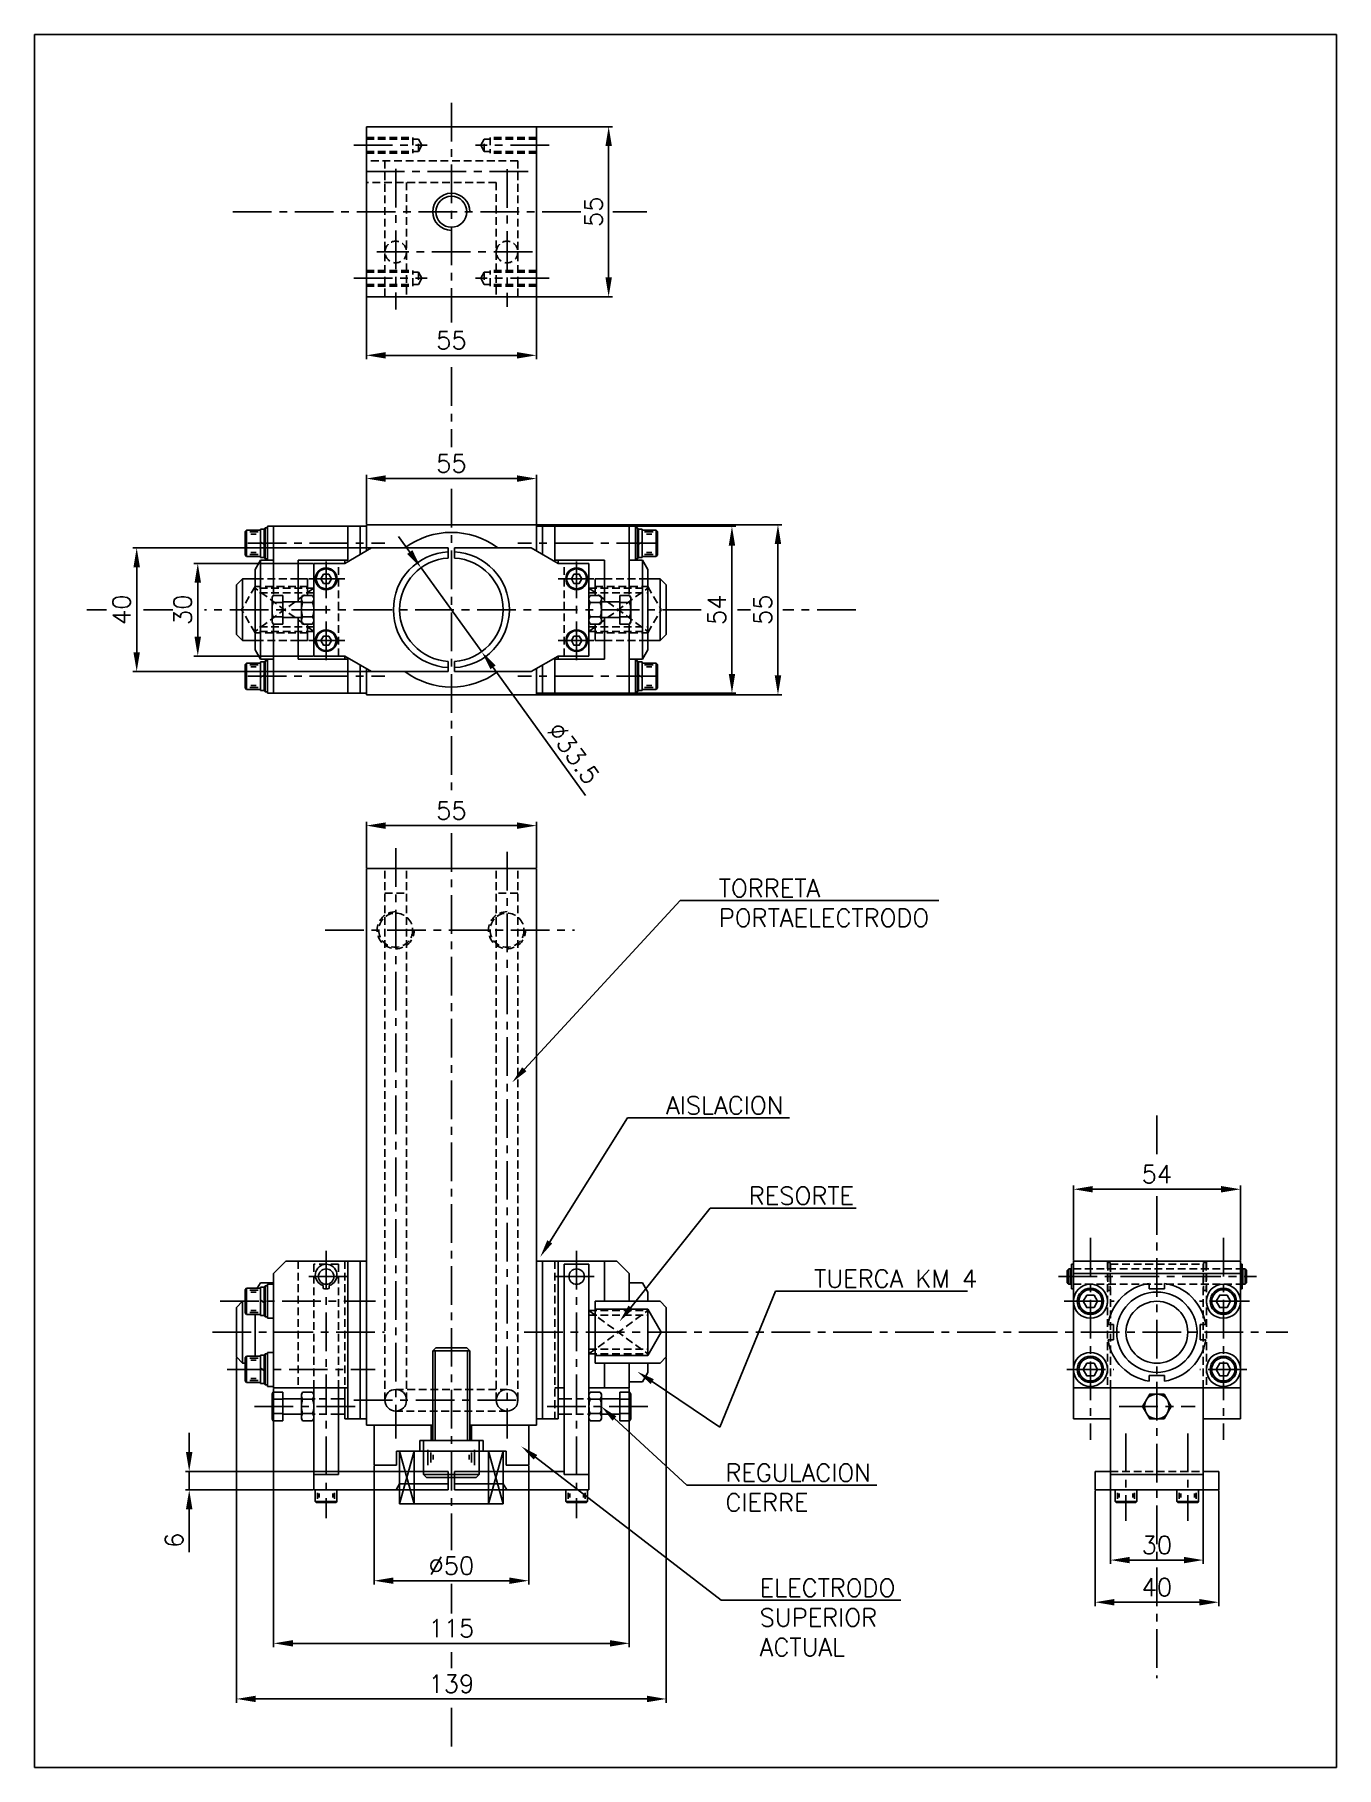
# Model space of a CAD drawing. Extents: x 0 to 421, y 0 to 560.
import ezdxf
from ezdxf import colors
from ezdxf.entities.mleader import LeaderData, LeaderLine
from ezdxf.math import Vec2, Vec3

# ---------------------------------------------------------------- set-up
doc = ezdxf.new("R2010")
doc.units = 0
doc.header["$LTSCALE"] = 10
doc.header["$MEASUREMENT"] = 0
doc.linetypes.add('CENTER', pattern=[2, 1.25, -0.25, 0.25, -0.25])
doc.linetypes.add('HIDDEN', pattern=[0.375, 0.25, -0.125])
doc.layers.get('0').update_dxf_attribs({"linetype": 'CONTINUOUS'})
doc.layers.get('DEFPOINTS').update_dxf_attribs({"linetype": 'CONTINUOUS'})
for name, color, linetype in [('CL', 1, 'CENTER'), ('CO', 3, 'CONTINUOUS'), ('CUPLA A SOLDAR', 5, 'CONTINUOUS'), ('FI', 1, 'CONTINUOUS'), ('OC', 1, 'HIDDEN')]:
    doc.layers.add(name, color=color, linetype=linetype)
doc.styles.add('ROMANS', font='ROMANS.SHX')
doc.dimstyles.new('2CON5', dxfattribs={"dimscale": 2.5, "dimtxt": 2.3, "dimasz": 2.5, "dimexe": 0.5, "dimexo": 0.06, "dimgap": 0.8, "dimtad": 1, "dimdsep": 46, "dimtxsty": 'ROMANS', "dimcen": -2, "dimclrt": 7, "dimazin": 2, "dimtfac": 0.869565, "dimtmove": 0, "dimatfit": 3, "dimfxl": 1, "dimtolj": 1, "dimarcsym": 0})

# ---------------------------------------------------------------- blocks, each defined once
blk = doc.blocks.new('12912L')
for p, q in [((-9, 11), (-8, 12)), ((-8, 12), (8, 12)), ((9, 11), (8, 12)), ((-9, 11), (-9, 0)), ((9, 11), (9, 0)), ((-9, 0), (9, 0))]:
    blk.add_line(p, q)
at = {"color": 1}
for p, q in [((-9, 11), (9, 11)), ((-7.47, 8.01), (-7.47, 3.03)), ((-6.47, 7.16), (-6.47, 3.89)), ((-5.76, 6.16), (-5.76, 4.6)), ((5.9, 6.16), (5.9, 4.6)), ((6.61, 7.16), (6.61, 3.89)), ((7.61, 8.01), (7.61, 3.03))]:
    blk.add_line(p, q, dxfattribs=at)
blk = doc.blocks.new('04912L')
for p, q in [((-3.5, 3.7), (-3.2, 4)), ((-3.5, 3.7), (-3.5, 0)), ((-3.5, 0), (3.5, 0)), ((-3.2, 4), (3.2, 4)), ((3.5, 3.7), (3.2, 4)), ((3.5, 3.7), (3.5, 0))]:
    blk.add_line(p, q)
at = {"color": 1}
for p, q in [((-3.5, 3.7), (3.5, 3.7)), ((-2.75, 2.85), (-2.75, 0.9)), ((-2.22, 2.4), (-2.22, 1.16)), ((2.22, 2.4), (2.22, 1.16)), ((2.75, 2.85), (2.75, 0.9))]:
    blk.add_line(p, q, dxfattribs=at)
blk = doc.blocks.new('05934L')
for p, q in [((-4, 4), (-4.62, 3.64)), ((-4.62, 3.64), (-4.62, 0.36)), ((-4, 0), (-4.62, 0.36)), ((-4, 4), (-2.31, 4)), ((-4, 0), (-2.31, 0)), ((-2.31, 4), (2.31, 4)), ((-2.31, 3.64), (-2.31, 0.36)), ((-2.31, 0), (2.31, 0)), ((2.31, 4), (4, 4)), ((2.31, 3.64), (2.31, 0.36)), ((2.31, 0), (4, 0)), ((4, 4), (4.62, 3.64)), ((4, 0), (4.62, 0.36)), ((4.62, 3.64), (4.62, 0.36))]:
    blk.add_line(p, q)
for centre, radius, start, end in [((-3.46, 1.96), 2.04, 55.6158, 124.3842), ((-3.46, 2.04), 2.04, 235.6158, 304.3842), ((0, -3.64), 7.64, 72.412, 107.588), ((0, 7.64), 7.64, 252.412, 287.588), ((3.46, 1.96), 2.04, 55.6158, 124.3842), ((3.46, 2.04), 2.04, 235.6158, 304.3842)]:
    blk.add_arc(centre, radius, start, end)
blk = doc.blocks.new('05933L')
for p, q in [((-4, 3.5), (-4.62, 3.14)), ((-4.62, 3.14), (-4.62, 0)), ((-4.62, 0), (4.62, 0)), ((-4, 3.5), (-2.31, 3.5)), ((-2.31, 3.5), (2.31, 3.5)), ((-2.31, 3.14), (-2.31, 0)), ((2.31, 3.5), (4, 3.5)), ((2.31, 3.14), (2.31, 0)), ((4, 3.5), (4.62, 3.14)), ((4.62, 3.14), (4.62, 0))]:
    blk.add_line(p, q)
for centre, radius, start, end in [((-3.46, 1.46), 2.04, 55.6158, 124.3842), ((0, -4.14), 7.64, 72.412, 107.588), ((3.46, 1.46), 2.04, 55.6158, 124.3842)]:
    blk.add_arc(centre, radius, start, end)
blk = doc.blocks.new('04912S')
blk.add_lwpolyline([(-0.85, 1.47), (-1.7, 0), (-0.85, -1.47), (0.85, -1.47), (1.7, 0), (0.85, 1.47)], close=True)
blk.add_circle((0, 0), 3.5)
at = {"color": 1}
blk.add_circle((0, 0), 3.2, dxfattribs=at)
blk = doc.blocks.new('05933S')
blk.add_lwpolyline([(2.31, -4), (4.62, 0), (2.31, 4), (-2.31, 4), (-4.62, 0), (-2.31, -4)], close=True)
at = {"color": 1}
blk.add_circle((0, 0), 4, dxfattribs=at)
blk = doc.blocks.new('05912S')
blk.add_lwpolyline([(-1.18, 2.04), (-2.35, 0), (-1.18, -2.04), (1.18, -2.04), (2.35, 0), (1.18, 2.04)], close=True)
blk.add_circle((0, 0), 4.25)
at = {"color": 1}
blk.add_circle((0, 0), 3.75, dxfattribs=at)
blk = doc.blocks.new('05125')
for p, q in [((-4.7, 1), (-5, 0.7)), ((-5, 0.7), (-5, 0)), ((-5, 0), (5, 0)), ((-4.7, 1), (4.7, 1)), ((4.7, 1), (5, 0.7)), ((5, 0.7), (5, 0))]:
    blk.add_line(p, q)
at = {"color": 1}
blk.add_line((-5, 0.7), (5, 0.7), dxfattribs=at)
blk = doc.blocks.new('05127')
for p, q in [((-4.6, 1.2), (4.6, 1.2)), ((-4.6, 1.2), (-4.6, 0)), ((-4.6, 0), (4.6, 0)), ((0.51, 1.2), (-0.53, 0)), ((4.6, 1.2), (4.6, 0))]:
    blk.add_line(p, q)
blk = doc.blocks.new('05912L')
for p, q in [((-4.25, 4.5), (-3.75, 5)), ((-4.25, 4.5), (-4.25, 0)), ((-4.25, 0), (4.25, 0)), ((-3.75, 5), (3.75, 5)), ((4.25, 4.5), (3.75, 5)), ((4.25, 4.5), (4.25, 0))]:
    blk.add_line(p, q)
at = {"color": 1}
for p, q in [((-4.25, 4.5), (4.25, 4.5)), ((-3.64, 3.52), (-3.64, 0.79)), ((-2.98, 3.1), (-2.98, 1.41)), ((2.98, 3.1), (2.98, 1.41)), ((3.64, 3.52), (3.64, 0.79))]:
    blk.add_line(p, q, dxfattribs=at)
blk = doc.blocks.new('*D26')
at = {"layer": 'CO', "color": 0, "lineweight": -2}
for p, q in [((107.26, 401.97), (107.26, 417.98)), ((113.51, 416.73), (156.01, 416.73)), ((162.26, 401.97), (162.26, 417.98))]:
    blk.add_line(p, q, dxfattribs=at)
at = {"layer": 'CO', "color": 0}
for points in [[(113.51, 417.77), (113.51, 415.69), (107.26, 416.73)], [(156.01, 417.77), (156.01, 415.69), (162.26, 416.73)]]:
    blk.add_solid(points, dxfattribs=at)
at = {"layer": 'DEFPOINTS', "color": 0}
for p in [(162.26, 416.73), (107.26, 401.82), (162.26, 401.82)]:
    blk.add_point(p, dxfattribs=at)
at = {"layer": 'CO', "color": 7, "insert": (134.76, 421.6), "char_height": 5.75, "attachment_point": 5, "style": 'ROMANS'}
blk.add_mtext('\\A1;55', dxfattribs=at)
blk = doc.blocks.new('*D27')
at = {"layer": 'CO', "color": 0, "lineweight": -2}
for p, q in [((192.41, 401.32), (226.74, 401.32)), ((225.49, 395.07), (225.49, 353.57)), ((192.41, 347.32), (226.74, 347.32))]:
    blk.add_line(p, q, dxfattribs=at)
at = {"layer": 'CO', "color": 0}
for points in [[(224.45, 395.07), (226.53, 395.07), (225.49, 401.32)], [(224.45, 353.57), (226.53, 353.57), (225.49, 347.32)]]:
    blk.add_solid(points, dxfattribs=at)
at = {"layer": 'DEFPOINTS', "color": 0}
for p in [(192.26, 401.32), (192.26, 347.32), (225.49, 347.32)]:
    blk.add_point(p, dxfattribs=at)
at = {"layer": 'CO', "color": 7, "insert": (220.61, 374.32), "char_height": 5.75, "attachment_point": 5, "rotation": 90, "style": 'ROMANS'}
blk.add_mtext('\\A1;54', dxfattribs=at)
blk = doc.blocks.new('*D28')
at = {"layer": 'CO', "color": 0, "lineweight": -2}
for p, q in [((162.41, 401.82), (241.62, 401.82)), ((240.37, 395.57), (240.37, 353.07)), ((162.41, 346.82), (241.62, 346.82))]:
    blk.add_line(p, q, dxfattribs=at)
at = {"layer": 'CO', "color": 0}
for points in [[(239.32, 395.57), (241.41, 395.57), (240.37, 401.82)], [(239.32, 353.07), (241.41, 353.07), (240.37, 346.82)]]:
    blk.add_solid(points, dxfattribs=at)
at = {"layer": 'DEFPOINTS', "color": 0}
for p in [(162.26, 401.82), (162.26, 346.82), (240.37, 346.82)]:
    blk.add_point(p, dxfattribs=at)
at = {"layer": 'CO', "color": 7, "insert": (235.49, 374.32), "char_height": 5.75, "attachment_point": 5, "rotation": 90, "style": 'ROMANS'}
blk.add_mtext('\\A1;55', dxfattribs=at)
blk = doc.blocks.new('*D29')
at = {"layer": 'CO', "color": 0, "lineweight": -2}
for p, q in [((121.29, 392.97), (117.63, 398.04)), ((124.95, 387.9), (144.56, 360.74)), ((178.15, 314.22), (148.22, 355.68))]:
    blk.add_line(p, q, dxfattribs=at)
at = {"layer": 'CO', "color": 0}
for points in [[(122.14, 393.58), (120.45, 392.36), (124.95, 387.9)], [(149.07, 356.29), (147.38, 355.07), (144.56, 360.74)]]:
    blk.add_solid(points, dxfattribs=at)
at = {"layer": 'DEFPOINTS', "color": 0}
for p in [(124.95, 387.9), (144.56, 360.74)]:
    blk.add_point(p, dxfattribs=at)
at = {"layer": 'CO', "color": 7, "insert": (174.28, 327.91), "char_height": 5.75, "attachment_point": 5, "rotation": 305.8315, "style": 'ROMANS'}
blk.add_mtext('\\A1;∅33.5', dxfattribs=at)
blk = doc.blocks.new('*D30')
at = {"layer": 'CO', "color": 0, "lineweight": -2}
for p, q in [((107.26, 290.84), (107.26, 305.76)), ((113.51, 304.51), (156.01, 304.51)), ((162.26, 290.84), (162.26, 305.76))]:
    blk.add_line(p, q, dxfattribs=at)
at = {"layer": 'CO', "color": 0}
for points in [[(113.51, 305.55), (113.51, 303.46), (107.26, 304.51)], [(156.01, 305.55), (156.01, 303.46), (162.26, 304.51)]]:
    blk.add_solid(points, dxfattribs=at)
at = {"layer": 'DEFPOINTS', "color": 0}
for p in [(162.26, 304.51), (107.26, 290.69), (162.26, 290.69)]:
    blk.add_point(p, dxfattribs=at)
at = {"layer": 'CO', "color": 7, "insert": (134.76, 309.38), "char_height": 5.75, "attachment_point": 5, "style": 'ROMANS'}
blk.add_mtext('\\A1;55', dxfattribs=at)
blk = doc.blocks.new('*D31')
at = {"layer": 'CO', "color": 0, "lineweight": -2}
for p, q in [((109.76, 97.54), (109.76, 59.1)), ((159.76, 97.54), (159.76, 59.1)), ((116.01, 60.35), (153.51, 60.35))]:
    blk.add_line(p, q, dxfattribs=at)
at = {"layer": 'CO', "color": 0}
for points in [[(116.01, 61.39), (116.01, 59.31), (109.76, 60.35)], [(153.51, 61.39), (153.51, 59.31), (159.76, 60.35)]]:
    blk.add_solid(points, dxfattribs=at)
at = {"layer": 'DEFPOINTS', "color": 0}
for p in [(109.76, 97.69), (159.76, 97.69), (159.76, 60.35)]:
    blk.add_point(p, dxfattribs=at)
at = {"layer": 'CO', "color": 7, "insert": (134.76, 65.22), "char_height": 5.75, "attachment_point": 5, "style": 'ROMANS'}
blk.add_mtext('\\A1;%%C50', dxfattribs=at)
blk = doc.blocks.new('*D32')
at = {"layer": 'CO', "color": 0, "lineweight": -2}
for p, q in [((77.26, 122.54), (77.26, 38.85)), ((192.26, 122.54), (192.26, 38.85)), ((83.51, 40.1), (186.01, 40.1))]:
    blk.add_line(p, q, dxfattribs=at)
at = {"layer": 'CO', "color": 0}
for points in [[(83.51, 41.14), (83.51, 39.06), (77.26, 40.1)], [(186.01, 41.14), (186.01, 39.06), (192.26, 40.1)]]:
    blk.add_solid(points, dxfattribs=at)
at = {"layer": 'DEFPOINTS', "color": 0}
for p in [(77.26, 122.69), (192.26, 122.69), (192.26, 40.1)]:
    blk.add_point(p, dxfattribs=at)
at = {"layer": 'CO', "color": 7, "insert": (134.76, 44.97), "char_height": 5.75, "attachment_point": 5, "style": 'ROMANS'}
blk.add_mtext('\\A1;115', dxfattribs=at)
blk = doc.blocks.new('*D33')
at = {"layer": 'CO', "color": 0, "lineweight": -2}
for p, q in [((65.26, 132.54), (65.26, 20.87)), ((204.26, 132.54), (204.26, 20.87)), ((71.51, 22.12), (198.01, 22.12))]:
    blk.add_line(p, q, dxfattribs=at)
at = {"layer": 'CO', "color": 0}
for points in [[(71.51, 23.17), (71.51, 21.08), (65.26, 22.12)], [(198.01, 23.17), (198.01, 21.08), (204.26, 22.12)]]:
    blk.add_solid(points, dxfattribs=at)
at = {"layer": 'DEFPOINTS', "color": 0}
for p in [(65.26, 132.69), (204.26, 132.69), (204.26, 22.12)]:
    blk.add_point(p, dxfattribs=at)
at = {"layer": 'CO', "color": 7, "insert": (134.76, 27), "char_height": 5.75, "attachment_point": 5, "style": 'ROMANS'}
blk.add_mtext('\\A1;139', dxfattribs=at)
blk = doc.blocks.new('*D34')
at = {"layer": 'CO', "color": 0, "lineweight": -2}
for p, q in [((108.77, 394.32), (31.75, 394.32)), ((33, 360.57), (33, 388.07)), ((108.77, 354.32), (31.75, 354.32))]:
    blk.add_line(p, q, dxfattribs=at)
at = {"layer": 'CO', "color": 0}
for points in [[(31.95, 388.07), (34.04, 388.07), (33, 394.32)], [(31.95, 360.57), (34.04, 360.57), (33, 354.32)]]:
    blk.add_solid(points, dxfattribs=at)
at = {"layer": 'DEFPOINTS', "color": 0}
for p in [(33, 394.32), (108.92, 394.32), (108.92, 354.32)]:
    blk.add_point(p, dxfattribs=at)
at = {"layer": 'CO', "color": 7, "insert": (28.12, 374.32), "char_height": 5.75, "attachment_point": 5, "rotation": 90, "style": 'ROMANS'}
blk.add_mtext('\\A1;40', dxfattribs=at)
blk = doc.blocks.new('*D35')
at = {"layer": 'CO', "color": 0, "lineweight": -2}
for p, q in [((90.11, 389.32), (51.5, 389.32)), ((52.75, 365.57), (52.75, 383.07)), ((90.11, 359.32), (51.5, 359.32))]:
    blk.add_line(p, q, dxfattribs=at)
at = {"layer": 'CO', "color": 0}
for points in [[(51.7, 383.07), (53.79, 383.07), (52.75, 389.32)], [(51.7, 365.57), (53.79, 365.57), (52.75, 359.32)]]:
    blk.add_solid(points, dxfattribs=at)
at = {"layer": 'DEFPOINTS', "color": 0}
for p in [(52.75, 389.32), (90.26, 389.32), (90.26, 359.32)]:
    blk.add_point(p, dxfattribs=at)
at = {"layer": 'CO', "color": 7, "insert": (47.87, 374.32), "char_height": 5.75, "attachment_point": 5, "rotation": 90, "style": 'ROMANS'}
blk.add_mtext('\\A1;30', dxfattribs=at)
blk = doc.blocks.new('*D36')
at = {"layer": 'CO', "color": 0, "lineweight": -2}
for p, q in [((335.9, 163.84), (335.9, 188.18)), ((342.15, 186.93), (383.65, 186.93)), ((389.9, 163.84), (389.9, 188.18))]:
    blk.add_line(p, q, dxfattribs=at)
at = {"layer": 'CO', "color": 0}
for points in [[(342.15, 187.97), (342.15, 185.89), (335.9, 186.93)], [(383.65, 187.97), (383.65, 185.89), (389.9, 186.93)]]:
    blk.add_solid(points, dxfattribs=at)
at = {"layer": 'DEFPOINTS', "color": 0}
for p in [(389.9, 186.93), (335.9, 163.69), (389.9, 163.69)]:
    blk.add_point(p, dxfattribs=at)
at = {"layer": 'CO', "color": 7, "insert": (362.9, 191.8), "char_height": 5.75, "attachment_point": 5, "style": 'ROMANS'}
blk.add_mtext('\\A1;54', dxfattribs=at)
blk = doc.blocks.new('*D37')
at = {"layer": 'CO', "color": 0, "lineweight": -2}
for p, q in [((347.9, 89.54), (347.9, 65.77)), ((377.9, 89.54), (377.9, 65.77)), ((354.15, 67.02), (371.65, 67.02))]:
    blk.add_line(p, q, dxfattribs=at)
at = {"layer": 'CO', "color": 0}
for points in [[(354.15, 68.06), (354.15, 65.98), (347.9, 67.02)], [(371.65, 68.06), (371.65, 65.98), (377.9, 67.02)]]:
    blk.add_solid(points, dxfattribs=at)
at = {"layer": 'DEFPOINTS', "color": 0}
for p in [(347.9, 89.69), (377.9, 89.69), (377.9, 67.02)]:
    blk.add_point(p, dxfattribs=at)
at = {"layer": 'CO', "color": 7, "insert": (362.9, 71.89), "char_height": 5.75, "attachment_point": 5, "style": 'ROMANS'}
blk.add_mtext('\\A1;30', dxfattribs=at)
blk = doc.blocks.new('*D38')
at = {"layer": 'CO', "color": 0, "lineweight": -2}
for p, q in [((342.9, 89.54), (342.9, 52.14)), ((382.9, 89.54), (382.9, 52.14)), ((349.15, 53.39), (376.65, 53.39))]:
    blk.add_line(p, q, dxfattribs=at)
at = {"layer": 'CO', "color": 0}
for points in [[(349.15, 54.43), (349.15, 52.34), (342.9, 53.39)], [(376.65, 54.43), (376.65, 52.34), (382.9, 53.39)]]:
    blk.add_solid(points, dxfattribs=at)
at = {"layer": 'DEFPOINTS', "color": 0}
for p in [(342.9, 89.69), (382.9, 89.69), (382.9, 53.39)]:
    blk.add_point(p, dxfattribs=at)
at = {"layer": 'CO', "color": 7, "insert": (362.9, 58.26), "char_height": 5.75, "attachment_point": 5, "style": 'ROMANS'}
blk.add_mtext('\\A1;40', dxfattribs=at)
blk = doc.blocks.new('*D39')
at = {"layer": 'CO', "color": 0, "lineweight": -2}
for p, q in [((49.98, 101.94), (49.98, 108.19)), ((98.11, 95.69), (48.73, 95.69)), ((49.98, 95.69), (49.98, 89.69)), ((90.11, 89.69), (48.73, 89.69)), ((49.98, 83.44), (49.98, 69.63))]:
    blk.add_line(p, q, dxfattribs=at)
at = {"layer": 'CO', "color": 0}
for points in [[(48.93, 101.94), (51.02, 101.94), (49.98, 95.69)], [(48.93, 83.44), (51.02, 83.44), (49.98, 89.69)]]:
    blk.add_solid(points, dxfattribs=at)
at = {"layer": 'DEFPOINTS', "color": 0}
for p in [(98.26, 95.69), (49.98, 89.69), (90.26, 89.69)]:
    blk.add_point(p, dxfattribs=at)
at = {"layer": 'CO', "color": 7, "insert": (45.1, 73.41), "char_height": 5.75, "attachment_point": 5, "rotation": 90, "style": 'ROMANS'}
blk.add_mtext('\\A1;6', dxfattribs=at)
blk = doc.blocks.new('*D40')
at = {"layer": 'CO', "color": 0, "lineweight": -2}
for p, q in [((107.26, 475.35), (107.26, 455.33)), ((162.26, 475.35), (162.26, 455.33)), ((156.01, 456.58), (113.51, 456.58))]:
    blk.add_line(p, q, dxfattribs=at)
at = {"layer": 'CO', "color": 0}
for points in [[(113.51, 457.62), (113.51, 455.54), (107.26, 456.58)], [(156.01, 457.62), (156.01, 455.54), (162.26, 456.58)]]:
    blk.add_solid(points, dxfattribs=at)
at = {"layer": 'DEFPOINTS', "color": 0}
for p in [(107.26, 475.5), (162.26, 475.5), (107.26, 456.58)]:
    blk.add_point(p, dxfattribs=at)
at = {"layer": 'CO', "color": 7, "insert": (134.76, 461.46), "char_height": 5.75, "attachment_point": 5, "style": 'ROMANS'}
blk.add_mtext('\\A1;55', dxfattribs=at)
blk = doc.blocks.new('*D41')
at = {"layer": 'CO', "color": 0, "lineweight": -2}
for p, q in [((162.41, 530.5), (186.87, 530.5)), ((185.62, 481.75), (185.62, 524.25)), ((162.41, 475.5), (186.87, 475.5))]:
    blk.add_line(p, q, dxfattribs=at)
at = {"layer": 'CO', "color": 0}
for points in [[(184.58, 524.25), (186.66, 524.25), (185.62, 530.5)], [(184.58, 481.75), (186.66, 481.75), (185.62, 475.5)]]:
    blk.add_solid(points, dxfattribs=at)
at = {"layer": 'DEFPOINTS', "color": 0}
for p in [(162.26, 530.5), (185.62, 530.5), (162.26, 475.5)]:
    blk.add_point(p, dxfattribs=at)
at = {"layer": 'CO', "color": 7, "insert": (180.74, 503), "char_height": 5.75, "attachment_point": 5, "rotation": 90, "style": 'ROMANS'}
blk.add_mtext('\\A1;55', dxfattribs=at)

msp = doc.modelspace()

# ---------------------------------------------------------------- linework, layer by layer
for p, q in [((107.258, 530.496), (107.258, 475.496)), ((162.258, 530.496), (107.258, 530.496)), ((162.258, 530.496), (162.258, 475.496)), ((162.258, 475.496), (107.258, 475.496)), ((75.258, 390.323), (75.258, 401.323)), ((77.258, 401.323), (75.258, 401.323)), ((77.258, 401.323), (107.258, 401.323)), ((77.258, 401.323), (77.258, 379.331)), ((101.258, 401.323), (101.258, 390.323)), ((105.258, 401.323), (105.258, 392.209)), ((162.258, 401.823), (107.258, 401.823)), ((107.258, 393.364), (107.258, 401.823)), ((162.258, 393.364), (162.258, 401.823)), ((192.258, 401.323), (162.258, 401.323)), ((164.258, 401.323), (164.258, 392.209)), ((168.258, 401.323), (168.258, 390.323)), ((192.258, 401.323), (192.258, 379.331)), ((192.258, 401.323), (194.258, 401.323)), ((194.258, 390.323), (194.258, 401.323)), ((100.258, 389.323), (108.918, 394.323)), ((108.918, 394.323), (133.758, 394.323)), ((133.758, 391.043), (133.758, 394.323)), ((135.758, 391.043), (135.758, 394.323)), ((160.597, 394.323), (135.758, 394.323)), ((169.258, 389.323), (160.597, 394.323)), ((72.99, 390.323), (71.258, 387.323)), ((71.258, 387.323), (71.258, 361.323)), ((77.258, 390.323), (72.99, 390.323)), ((72.99, 358.323), (72.99, 390.323)), ((77.258, 390.323), (75.258, 390.323)), ((85.258, 390.323), (101.258, 390.323)), ((85.258, 390.323), (85.258, 377.244)), ((90.258, 359.323), (90.258, 389.323)), ((90.258, 389.323), (100.258, 389.323)), ((100.258, 390.323), (100.258, 389.323)), ((184.258, 390.323), (168.258, 390.323)), ((169.258, 390.323), (169.258, 389.323)), ((179.258, 389.323), (169.258, 389.323)), ((179.258, 359.323), (179.258, 389.323)), ((184.258, 390.323), (184.258, 377.244)), ((192.258, 390.323), (196.525, 390.323)), ((192.258, 390.323), (194.258, 390.323)), ((196.525, 390.323), (198.258, 387.323)), ((196.525, 358.323), (196.525, 390.323)), ((198.258, 387.323), (198.258, 361.323)), ((67.258, 384.323), (65.258, 382.323)), ((65.258, 382.323), (65.258, 366.323)), ((71.258, 384.323), (67.258, 384.323)), ((67.258, 364.323), (67.258, 384.323)), ((88.258, 384.323), (85.258, 384.323)), ((88.258, 384.323), (88.258, 379.264)), ((181.258, 384.323), (181.258, 379.264)), ((181.258, 384.323), (184.258, 384.323)), ((198.258, 384.323), (202.258, 384.323)), ((202.258, 384.323), (204.258, 382.323)), ((202.258, 364.323), (202.258, 384.323)), ((204.258, 382.323), (204.258, 366.323)), ((86.258, 376.823), (80.258, 376.823)), ((183.258, 376.823), (189.258, 376.823)), ((86.258, 371.823), (80.258, 371.823)), ((85.258, 371.555), (85.258, 358.323)), ((183.258, 371.823), (189.258, 371.823)), ((184.258, 371.555), (184.258, 358.323)), ((65.258, 366.323), (67.258, 364.323)), ((71.258, 364.323), (67.258, 364.323)), ((77.258, 369.434), (77.258, 347.323)), ((88.258, 364.323), (85.258, 364.323)), ((88.258, 369.32), (88.258, 364.323)), ((181.258, 369.32), (181.258, 364.323)), ((181.258, 364.323), (184.258, 364.323)), ((192.258, 369.434), (192.258, 347.323)), ((198.258, 364.323), (202.258, 364.323)), ((204.258, 366.323), (202.258, 364.323)), ((72.99, 358.323), (71.258, 361.323)), ((90.258, 359.323), (100.258, 359.323)), ((100.258, 359.323), (108.918, 354.323)), ((100.258, 359.323), (100.258, 358.323)), ((169.258, 359.323), (160.597, 354.323)), ((179.258, 359.323), (169.258, 359.323)), ((169.258, 359.323), (169.258, 358.323)), ((196.525, 358.323), (198.258, 361.323)), ((77.258, 358.323), (72.99, 358.323)), ((77.258, 358.323), (75.258, 358.323)), ((75.258, 358.323), (75.258, 347.323)), ((85.258, 358.323), (101.258, 358.323)), ((101.258, 358.323), (101.258, 347.323)), ((105.258, 356.436), (105.258, 347.323)), ((107.258, 346.823), (107.258, 355.281)), ((108.918, 354.323), (133.758, 354.323)), ((133.758, 354.323), (133.758, 357.603)), ((135.758, 354.323), (135.758, 357.603)), ((160.597, 354.323), (135.758, 354.323)), ((162.258, 346.823), (162.258, 355.281)), ((164.258, 356.436), (164.258, 347.323)), ((168.258, 358.323), (168.258, 347.323)), ((184.258, 358.323), (168.258, 358.323)), ((192.258, 358.323), (196.525, 358.323)), ((192.258, 358.323), (194.258, 358.323)), ((194.258, 358.323), (194.258, 347.323)), ((77.258, 347.323), (75.258, 347.323)), ((77.258, 347.323), (107.258, 347.323)), ((162.258, 346.823), (107.258, 346.823)), ((192.258, 347.323), (162.258, 347.323)), ((192.258, 347.323), (194.258, 347.323)), ((107.258, 290.691), (107.258, 110.691)), ((107.258, 290.691), (162.258, 290.691)), ((162.258, 290.691), (162.258, 110.691)), ((81.258, 163.691), (77.258, 159.691)), ((107.258, 163.691), (81.258, 163.691)), ((101.258, 163.691), (101.258, 112.691)), ((105.258, 163.691), (105.258, 112.691)), ((162.258, 163.691), (188.258, 163.691)), ((164.258, 163.691), (164.258, 112.691)), ((169.258, 163.691), (169.258, 112.691)), ((171.258, 162.691), (171.258, 94.691)), ((171.258, 162.691), (179.258, 162.691)), ((179.258, 162.691), (179.258, 89.691)), ((184.258, 163.691), (184.258, 150.691)), ((192.258, 159.691), (188.258, 163.691)), ((335.298, 162.691), (335.298, 154.691)), ((335.898, 162.691), (335.298, 162.691)), ((335.898, 163.691), (389.898, 163.691)), ((335.898, 163.691), (335.898, 112.691)), ((389.898, 163.691), (389.898, 112.691)), ((389.898, 162.691), (390.498, 162.691)), ((390.498, 162.691), (390.498, 154.691)), ((77.258, 159.691), (77.258, 122.691)), ((192.258, 159.691), (192.258, 150.691)), ((334.398, 161.191), (333.898, 160.691)), ((333.898, 160.691), (333.898, 156.691)), ((335.098, 161.191), (334.398, 161.191)), ((334.398, 156.191), (334.398, 161.191)), ((335.098, 161.191), (335.098, 156.191)), ((335.298, 160.691), (335.098, 160.691)), ((335.898, 159.691), (389.898, 159.691)), ((390.498, 160.691), (390.698, 160.691)), ((390.698, 161.191), (390.698, 156.191)), ((390.698, 161.191), (391.398, 161.191)), ((391.398, 161.191), (391.898, 160.691)), ((391.398, 156.191), (391.398, 161.191)), ((391.898, 160.691), (391.898, 156.691)), ((72.99, 156.691), (71.979, 154.941)), ((77.258, 156.691), (72.99, 156.691)), ((75.258, 145.191), (75.258, 156.191)), ((77.258, 156.191), (75.258, 156.191)), ((93.258, 155.837), (93.258, 154.803)), ((95.258, 155.837), (95.258, 154.803)), ((192.258, 156.691), (196.525, 156.691)), ((196.525, 156.691), (198.258, 153.691)), ((198.258, 153.691), (198.258, 150.691)), ((333.898, 156.691), (334.398, 156.191)), ((335.098, 156.191), (334.398, 156.191)), ((335.298, 156.691), (335.098, 156.691)), ((335.898, 154.691), (335.298, 154.691)), ((360.398, 154.691), (360.398, 156.494)), ((360.398, 154.691), (365.398, 154.691)), ((365.398, 154.691), (365.398, 156.494)), ((389.898, 154.691), (390.498, 154.691)), ((390.498, 156.691), (390.698, 156.691)), ((390.698, 156.191), (391.398, 156.191)), ((391.898, 156.691), (391.398, 156.191)), ((67.258, 150.691), (65.258, 148.691)), ((65.258, 148.691), (65.258, 132.691)), ((68.058, 150.691), (67.258, 150.691)), ((67.258, 150.691), (67.258, 130.691)), ((71.258, 146.441), (71.258, 132.941)), ((181.258, 150.691), (181.258, 130.691)), ((181.258, 150.691), (202.258, 150.691)), ((181.258, 148.191), (198.258, 148.191)), ((198.258, 148.191), (198.258, 133.191)), ((198.258, 148.191), (202.588, 140.691)), ((202.258, 150.691), (204.258, 148.691)), ((204.258, 148.691), (204.258, 132.691)), ((77.258, 145.191), (75.258, 145.191)), ((198.258, 133.191), (202.588, 140.691)), ((348.898, 143.191), (347.095, 143.191)), ((348.898, 138.191), (348.898, 143.191)), ((376.898, 143.191), (378.702, 143.191)), ((376.898, 143.191), (376.898, 138.191)), ((129.758, 135.691), (128.758, 134.691)), ((128.758, 134.691), (128.758, 105.691)), ((129.758, 135.691), (139.758, 135.691)), ((139.758, 135.691), (140.758, 134.691)), ((140.758, 134.691), (140.758, 105.691)), ((348.898, 138.191), (347.095, 138.191)), ((376.898, 138.191), (378.702, 138.191)), ((65.258, 132.691), (67.258, 130.691)), ((68.058, 130.691), (67.258, 130.691)), ((75.258, 123.191), (75.258, 134.191)), ((77.258, 134.191), (75.258, 134.191)), ((181.258, 133.191), (198.258, 133.191)), ((181.258, 130.691), (202.258, 130.691)), ((184.258, 130.691), (184.258, 122.691)), ((192.258, 130.691), (192.258, 122.691)), ((198.258, 130.691), (198.258, 127.691)), ((204.258, 132.691), (202.258, 130.691)), ((192.258, 124.691), (196.525, 124.691)), ((196.525, 124.691), (198.258, 127.691)), ((360.398, 126.691), (360.398, 124.887)), ((365.398, 126.691), (360.398, 126.691)), ((365.398, 126.691), (365.398, 124.887)), ((77.258, 123.191), (75.258, 123.191)), ((101.258, 122.691), (77.258, 122.691)), ((86.258, 119.191), (80.258, 119.191)), ((90.258, 122.691), (90.258, 89.691)), ((98.258, 122.691), (98.258, 94.691)), ((100.258, 119.191), (98.258, 119.191)), ((100.258, 122.691), (100.258, 112.691)), ((169.258, 122.691), (171.258, 122.691)), ((169.258, 119.191), (171.258, 119.191)), ((179.258, 122.691), (192.258, 122.691)), ((183.258, 119.191), (189.258, 119.191)), ((335.898, 122.691), (389.898, 122.691)), ((347.898, 122.691), (347.898, 89.691)), ((377.898, 122.691), (377.898, 89.691)), ((86.258, 114.191), (80.258, 114.191)), ((100.258, 114.191), (98.258, 114.191)), ((107.258, 112.691), (100.258, 112.691)), ((162.258, 112.691), (169.258, 112.691)), ((169.258, 114.191), (171.258, 114.191)), ((183.258, 114.191), (189.258, 114.191)), ((335.898, 112.691), (347.898, 112.691)), ((377.898, 112.691), (389.898, 112.691)), ((107.258, 110.691), (128.758, 110.691)), ((109.758, 110.691), (109.758, 97.691)), ((128.258, 110.691), (128.258, 105.691)), ((140.758, 110.691), (162.258, 110.691)), ((141.258, 110.691), (141.258, 105.691)), ((159.758, 110.691), (159.758, 97.691)), ((117.008, 102.191), (117.008, 97.691)), ((117.008, 102.191), (124.508, 102.191)), ((124.508, 105.691), (124.508, 102.191)), ((124.508, 105.691), (145.008, 105.691)), ((145.008, 105.691), (145.008, 102.191)), ((145.008, 102.191), (152.508, 102.191)), ((152.508, 102.191), (152.508, 97.691)), ((133.758, 95.691), (98.258, 95.691)), ((109.758, 97.691), (117.008, 97.691)), ((118.008, 95.691), (118.008, 91.691)), ((133.758, 95.691), (133.758, 89.691)), ((135.758, 95.691), (135.758, 89.691)), ((135.758, 95.691), (171.258, 95.691)), ((151.508, 95.691), (151.508, 91.691)), ((152.508, 97.691), (159.758, 97.691)), ((342.898, 95.691), (342.898, 89.691)), ((342.898, 95.691), (347.898, 95.691)), ((377.898, 95.691), (382.898, 95.691)), ((382.898, 95.691), (382.898, 89.691)), ((98.258, 94.691), (90.258, 94.691)), ((133.758, 89.691), (90.258, 89.691)), ((118.008, 91.691), (116.853, 89.691)), ((133.758, 91.691), (118.008, 91.691)), ((135.758, 91.691), (151.508, 91.691)), ((135.758, 89.691), (179.258, 89.691)), ((151.508, 91.691), (152.662, 89.691)), ((171.258, 94.691), (179.258, 94.691)), ((342.898, 89.691), (382.898, 89.691)), ((347.898, 94.691), (377.898, 94.691))]:
    msp.add_line(p, q)
for centre, radius in [((134.758, 502.996), 5), ((94.258, 158.691), 2.5), ((175.258, 158.691), 2.5), ((341.398, 150.691), 5.5), ((362.898, 140.691), 13), ((384.398, 150.691), 5.5), ((362.898, 140.691), 10), ((341.398, 128.691), 5.5), ((384.398, 128.691), 5.5), ((116.758, 118.691), 3.5), ((152.758, 118.691), 3.5)]:
    msp.add_circle(centre, radius)
for centre, radius, start, end in [((134.758, 374.323), 25, 53.1301, 126.8699), ((134.758, 374.323), 18.75, 93.05723, 266.94277), ((134.758, 374.323), 18.75, 273.05723, 86.94277), ((134.758, 374.323), 16.75, 93.42268, 266.57732), ((134.758, 374.323), 16.75, 273.42268, 86.57732), ((134.758, 374.323), 25, 233.1301, 306.8699), ((94.258, 159.191), 3.5, 286.60155, 253.39845), ((94.258, 159.191), 4.5, 257.16041, 282.83959), ((362.898, 140.691), 16, 98.9893, 171.0107), ((362.898, 140.691), 16, 8.9893, 81.0107), ((362.898, 140.691), 16, 188.9893, 261.0107), ((362.898, 140.691), 16, 278.9893, 351.0107)]:
    msp.add_arc(centre, radius, start, end)
at = {"layer": 'CL'}
for p, q in [((134.758, 538.263), (134.758, 467.184)), ((103.184, 524.496), (126.945, 524.496)), ((166.331, 524.496), (142.57, 524.496)), ((159.573, 515.996), (104.844, 515.996)), ((116.758, 516.925), (116.758, 471.375)), ((152.758, 516.747), (152.758, 472.214)), ((176.639, 502.996), (62.269, 502.996)), ((197.928, 502.996), (186.994, 502.996)), ((160.948, 489.996), (110.62, 489.996)), ((103.184, 481.496), (126.945, 481.496)), ((166.331, 481.496), (142.57, 481.496)), ((134.758, 452.706), (134.758, 426.836)), ((134.758, 413.442), (134.758, 315.64)), ((68.888, 395.823), (113.249, 395.823)), ((200.627, 395.823), (156.266, 395.823)), ((94.258, 358.064), (94.258, 389.904)), ((175.258, 358.064), (175.258, 389.904)), ((88.663, 384.323), (100.258, 384.323)), ((180.852, 384.323), (169.258, 384.323)), ((23.258, 374.323), (16.834, 374.323)), ((44.672, 374.323), (35.191, 374.323)), ((215.577, 374.323), (54.971, 374.323)), ((231.434, 374.323), (227.231, 374.323)), ((265.51, 374.323), (241.941, 374.323)), ((88.663, 364.323), (100.258, 364.323)), ((180.852, 364.323), (169.258, 364.323)), ((68.888, 352.823), (113.249, 352.823)), ((200.627, 352.823), (156.266, 352.823)), ((116.758, 297.246), (116.758, 106.375)), ((134.758, 302.064), (134.758, 70.184)), ((152.758, 296.065), (152.758, 106.375)), ((93.966, 270.691), (174.529, 270.691)), ((362.898, 210.813), (362.898, 198.227)), ((362.898, 184.659), (362.898, 28.83)), ((341.398, 171.193), (341.398, 105.952)), ((384.398, 171.193), (384.398, 105.952)), ((94.258, 167.034), (94.258, 80.603)), ((175.258, 167.034), (175.258, 80.603)), ((101.128, 158.691), (86.618, 158.691)), ((168.387, 158.691), (182.897, 158.691)), ((331.104, 158.691), (395.081, 158.691)), ((60.015, 150.691), (110.182, 150.691)), ((332.956, 150.691), (349.07, 150.691)), ((392.84, 150.691), (376.726, 150.691)), ((57.525, 140.691), (113.136, 140.691)), ((158.265, 140.691), (405.199, 140.691)), ((62.251, 128.691), (110.108, 128.691)), ((333.761, 128.691), (348.996, 128.691)), ((392.035, 128.691), (376.801, 128.691)), ((103.231, 118.691), (158.026, 118.691)), ((103.646, 116.691), (69.47, 116.691)), ((165.745, 116.691), (200.045, 116.691)), ((350.73, 116.691), (375.235, 116.691)), ((352.898, 107.973), (352.898, 79.755)), ((372.898, 107.973), (372.898, 79.755)), ((134.758, 59.373), (134.758, 49.709)), ((134.758, 37.247), (134.758, 32.115)), ((134.758, 19.203), (134.758, 5.639))]:
    msp.add_line(p, q, dxfattribs=at)
at = {"layer": 'CO'}
msp.add_lwpolyline([(0, 560.275), (420.936, 560.275), (420.936, 0), (0, 0)], close=True, dxfattribs=at)
at = {"layer": 'CUPLA A SOLDAR'}
for p, q in [((118.008, 102.191), (118.008, 85.191)), ((118.008, 102.191), (151.508, 102.191)), ((118.008, 85.191), (122.758, 102.191)), ((118.008, 102.191), (122.758, 85.191)), ((122.758, 102.191), (122.758, 85.191)), ((146.758, 102.191), (146.758, 85.191)), ((151.508, 102.191), (146.758, 85.191)), ((151.508, 85.191), (146.758, 102.191)), ((151.508, 102.191), (151.508, 85.191)), ((118.008, 85.191), (151.508, 85.191))]:
    msp.add_line(p, q, dxfattribs=at)
at = {"layer": 'FI'}
for p, q in [((140.758, 134.691), (128.758, 134.691)), ((129.508, 134.691), (129.508, 105.691)), ((140.008, 134.691), (140.008, 105.691))]:
    msp.add_line(p, q, dxfattribs=at)
msp.add_arc((134.758, 502.996), 6, 0, 270, dxfattribs=at)
at = {"layer": 'OC'}
for p, q in [((107.258, 526.996), (122.258, 526.996)), ((122.258, 526.996), (122.258, 521.996)), ((147.258, 526.996), (147.258, 521.996)), ((162.258, 526.996), (147.258, 526.996)), ((107.258, 526.496), (124.103, 526.496)), ((107.258, 522.496), (124.103, 522.496)), ((107.258, 521.996), (122.258, 521.996)), ((124.103, 526.496), (125.258, 524.496)), ((124.103, 522.496), (124.103, 526.496)), ((124.103, 522.496), (125.258, 524.496)), ((145.412, 526.496), (144.258, 524.496)), ((145.412, 522.496), (144.258, 524.496)), ((162.258, 526.496), (145.412, 526.496)), ((145.412, 522.496), (145.412, 526.496)), ((162.258, 522.496), (145.412, 522.496)), ((162.258, 521.996), (147.258, 521.996)), ((156.258, 519.496), (107.258, 519.496)), ((113.258, 519.496), (113.258, 475.496)), ((156.258, 519.496), (156.258, 475.496)), ((149.258, 512.496), (107.258, 512.496)), ((120.258, 512.496), (120.258, 475.496)), ((149.258, 512.496), (149.258, 475.496)), ((107.258, 483.996), (122.258, 483.996)), ((107.258, 483.496), (124.103, 483.496)), ((122.258, 478.996), (122.258, 483.996)), ((124.103, 483.496), (125.258, 481.496)), ((124.103, 483.496), (124.103, 479.496)), ((145.412, 483.496), (144.258, 481.496)), ((162.258, 483.496), (145.412, 483.496)), ((145.412, 483.496), (145.412, 479.496)), ((147.258, 478.996), (147.258, 483.996)), ((162.258, 483.996), (147.258, 483.996)), ((107.258, 479.496), (124.103, 479.496)), ((107.258, 478.996), (122.258, 478.996)), ((124.103, 479.496), (125.258, 481.496)), ((145.412, 479.496), (144.258, 481.496)), ((162.258, 479.496), (145.412, 479.496)), ((162.258, 478.996), (147.258, 478.996)), ((98.258, 359.323), (98.258, 389.323)), ((171.258, 359.323), (171.258, 389.323)), ((71.258, 381.823), (66.927, 374.323)), ((85.258, 384.323), (71.258, 384.323)), ((71.258, 381.823), (71.258, 366.823)), ((88.258, 381.823), (71.258, 381.823)), ((90.258, 381.323), (71.258, 381.323)), ((90.258, 367.323), (71.258, 381.323)), ((90.258, 381.323), (71.258, 367.323)), ((179.258, 381.323), (198.258, 381.323)), ((179.258, 367.323), (198.258, 381.323)), ((179.258, 381.323), (198.258, 367.323)), ((181.258, 381.823), (198.258, 381.823)), ((184.258, 384.323), (198.258, 384.323)), ((198.258, 381.823), (198.258, 366.823)), ((198.258, 381.823), (202.588, 374.323)), ((90.258, 379.823), (71.258, 379.823)), ((179.258, 379.823), (198.258, 379.823)), ((71.258, 366.823), (66.927, 374.323)), ((198.258, 366.823), (202.588, 374.323)), ((90.258, 368.823), (71.258, 368.823)), ((90.258, 367.323), (71.258, 367.323)), ((88.258, 366.823), (71.258, 366.823)), ((85.258, 364.323), (71.258, 364.323)), ((179.258, 368.823), (198.258, 368.823)), ((179.258, 367.323), (198.258, 367.323)), ((181.258, 366.823), (198.258, 366.823)), ((184.258, 364.323), (198.258, 364.323)), ((113.258, 118.691), (113.258, 290.691)), ((120.258, 118.691), (120.258, 290.691)), ((149.258, 118.691), (149.258, 290.691)), ((156.258, 118.691), (156.258, 290.691)), ((113.258, 282.691), (120.258, 282.691)), ((156.258, 282.691), (149.258, 282.691)), ((85.258, 163.691), (85.258, 122.691)), ((90.258, 162.691), (90.258, 122.691)), ((98.258, 162.691), (90.258, 162.691)), ((98.258, 162.691), (98.258, 122.691)), ((100.258, 163.691), (100.258, 122.691)), ((168.258, 163.691), (168.258, 112.691)), ((346.898, 163.691), (346.898, 122.691)), ((346.998, 163.191), (346.998, 154.191)), ((346.998, 163.191), (347.798, 163.191)), ((347.798, 163.191), (347.798, 154.191)), ((347.898, 162.691), (347.898, 122.691)), ((347.898, 162.691), (377.898, 162.691)), ((377.898, 162.691), (377.898, 122.691)), ((377.998, 163.191), (377.998, 154.191)), ((378.798, 163.191), (377.998, 163.191)), ((378.798, 163.191), (378.798, 154.191)), ((378.898, 163.691), (378.898, 122.691)), ((335.898, 161.191), (389.898, 161.191)), ((335.898, 156.191), (389.898, 156.191)), ((346.998, 154.191), (347.798, 154.191)), ((378.798, 154.191), (377.998, 154.191)), ((179.258, 147.691), (198.258, 147.691)), ((179.258, 133.691), (198.258, 147.691)), ((179.258, 147.691), (198.258, 133.691)), ((179.258, 146.191), (198.258, 146.191)), ((179.258, 135.191), (198.258, 135.191)), ((179.258, 133.691), (198.258, 133.691)), ((98.258, 119.191), (90.258, 119.191)), ((116.758, 122.191), (152.758, 122.191)), ((168.258, 122.691), (169.258, 122.691)), ((171.258, 119.191), (179.258, 119.191)), ((98.258, 114.191), (90.258, 114.191)), ((152.758, 115.191), (116.758, 115.191)), ((171.258, 114.191), (179.258, 114.191)), ((347.898, 95.691), (377.898, 95.691))]:
    msp.add_line(p, q, dxfattribs=at)
for centre, radius in [((116.758, 489.996), 3.5), ((152.758, 489.996), 3.5), ((116.758, 270.691), 5.5), ((152.758, 270.691), 5.5)]:
    msp.add_circle(centre, radius, dxfattribs=at)
for centre in [(116.758, 270.691), (152.758, 270.691)]:
    msp.add_arc(centre, 6, 90, 0, dxfattribs=at)

# ---------------------------------------------------------------- block references
for name, p, rotation in [('05912L', (73.058, 395.823), 90), ('05127', (74.258, 395.823), 90), ('05125', (75.258, 395.823), 90), ('05934L', (179.258, 374.323), 270), ('05933L', (189.258, 374.323), 270), ('05125', (194.258, 352.823), 270), ('05127', (195.258, 352.823), 270), ('05912L', (196.458, 352.823), 270), ('05912L', (73.058, 150.691), 90), ('05127', (74.258, 150.691), 90), ('05125', (75.258, 150.691), 90), ('05912L', (73.058, 128.691), 90), ('05127', (74.258, 128.691), 90), ('05125', (75.258, 128.691), 90), ('05934L', (179.258, 116.691), 270), ('05933L', (189.258, 116.691), 270), ('12912L', (134.758, 105.691), 180), ('04912L', (175.258, 89.691), 180), ('04912L', (372.898, 89.691), 180)]:
    msp.add_blockref(name, p, dxfattribs=dict(rotation=rotation))
at = {"xscale": -1}
for name, p, rotation in [('05125', (194.258, 395.823), 270), ('05127', (195.258, 395.823), 270), ('05912L', (196.458, 395.823), 270), ('05933L', (80.258, 374.323), 90), ('05934L', (90.258, 374.323), 90), ('05912L', (73.058, 352.823), 90), ('05127', (74.258, 352.823), 90), ('05125', (75.258, 352.823), 90), ('05933L', (80.258, 116.691), 90), ('05934L', (90.258, 116.691), 90), ('04912L', (94.258, 89.691), 180), ('04912L', (352.898, 89.691), 180)]:
    msp.add_blockref(name, p, dxfattribs=dict(at, rotation=rotation))
for name, p in [('04912S', (94.258, 384.323)), ('04912S', (94.258, 364.323)), ('05912S', (384.398, 150.691)), ('05912S', (384.398, 128.691))]:
    msp.add_blockref(name, p, dxfattribs=at)
for name, p in [('04912S', (175.258, 384.323)), ('04912S', (175.258, 364.323)), ('05912S', (341.398, 150.691)), ('05912S', (341.398, 128.691)), ('05933S', (362.898, 116.691))]:
    msp.add_blockref(name, p)

# ---------------------------------------------------------------- dimensions: what is measured, and where the dimension line sits
at = {"layer": 'CO'}
for base, p1, p2, picture, middle in [((185.619, 530.496), (162.258, 475.496), (162.258, 530.496), '*D41', (180.744, 502.996)), ((240.366, 346.823), (162.258, 401.823), (162.258, 346.823), '*D28', (235.491, 374.323)), ((225.487, 347.323), (192.258, 401.323), (192.258, 347.323), '*D27', (220.612, 374.323)), ((32.997, 394.323), (108.918, 354.323), (108.918, 394.323), '*D34', (28.122, 374.323)), ((52.746, 389.323), (90.258, 359.323), (90.258, 389.323), '*D35', (47.871, 374.323)), ((49.976, 89.691), (98.258, 95.691), (90.258, 89.691), '*D39', (45.101, 73.411))]:
    dim = msp.add_linear_dim(base=base, p1=p1, p2=p2, angle=90, dimstyle='2CON5', dxfattribs=at)
    dim.commit()
    dim.dimension.update_dxf_attribs({"geometry": picture, "text_midpoint": middle})
for base, p1, p2, picture, middle in [((107.258, 456.581), (162.258, 475.496), (107.258, 475.496), '*D40', (134.758, 461.456)), ((162.258, 416.728), (107.258, 401.823), (162.258, 401.823), '*D26', (134.758, 421.603)), ((162.258, 304.506), (107.258, 290.691), (162.258, 290.691), '*D30', (134.758, 309.381)), ((389.898, 186.927), (335.898, 163.691), (389.898, 163.691), '*D36', (362.898, 191.802)), ((204.258, 22.124), (65.258, 132.691), (204.258, 132.691), '*D33', (134.758, 26.999)), ((192.258, 40.097), (77.258, 122.691), (192.258, 122.691), '*D32', (134.758, 44.972)), ((382.898, 53.385), (342.898, 89.691), (382.898, 89.691), '*D38', (362.898, 58.26)), ((377.898, 67.019), (347.898, 89.691), (377.898, 89.691), '*D37', (362.898, 71.894))]:
    dim = msp.add_linear_dim(base=base, p1=p1, p2=p2, dimstyle='2CON5', dxfattribs=at)
    dim.commit()
    dim.dimension.update_dxf_attribs({"geometry": picture, "text_midpoint": middle})
dim = msp.add_diameter_dim_2p(p1=(124.952, 387.903), p2=(144.563, 360.743), dimstyle='2CON5', dxfattribs=at)
dim.commit()
dim.dimension.update_dxf_attribs({"geometry": '*D29', "text_midpoint": (170.33, 325.057), "dimtype": 163})
dim = msp.add_linear_dim(base=(159.758, 60.349), p1=(109.758, 97.691), p2=(159.758, 97.691), text='%%C<>', dimstyle='2CON5', dxfattribs=at)
dim.commit()
dim.dimension.update_dxf_attribs({"geometry": '*D31', "text_midpoint": (134.758, 65.224)})

# ---------------------------------------------------------------- leaders
ml = msp.add_multileader_mtext('Standard', dxfattribs=at)
ml.set_content('TORRETA\\PPORTAELECTRODO', color=7, style='ROMANS')
ml.set_leader_properties(color=256, linetype='ByLayer', lineweight=-1)
ml.build(insert=Vec2(0, 0))
ml.multileader.update_dxf_attribs({"text_left_attachment_type": 6, "text_right_attachment_type": 5, "dogleg_length": 4, "arrow_head_size": 5.75, "scale": 2.5})
ctx = ml.context
ctx.base_point, ctx.scale, ctx.char_height, ctx.arrow_head_size, ctx.landing_gap_size, ctx.plane_origin = Vec3(218.747, 280.263), 2.5, 5.75, 5.75, 2.5, Vec3(154.449, 177.413)
ctx.left_attachment, ctx.right_attachment = 6, 5
notes = []
notes.append((ctx, [(0, (1, 1, 0), (208.747, 280.263), (1, 0), 10, [(0, [(154.449, 221.507)], 0, [])])]))
ctx.mtext.insert, ctx.mtext.flow_direction = Vec3(221.247, 287.163), 5
ml = msp.add_multileader_mtext('Standard', dxfattribs=at)
ml.set_content('AISLACION', color=7, style='ROMANS')
ml.set_leader_properties(color=256, linetype='ByLayer', lineweight=-1)
ml.build(insert=Vec2(0, 0))
ml.multileader.update_dxf_attribs({"text_left_attachment_type": 6, "text_right_attachment_type": 5, "dogleg_length": 4, "arrow_head_size": 5.75, "scale": 2.5})
ctx = ml.context
ctx.base_point, ctx.scale, ctx.char_height, ctx.arrow_head_size, ctx.landing_gap_size, ctx.plane_origin = Vec3(201.688, 210.042), 2.5, 5.75, 5.75, 2.5, Vec3(163.505, 120.959)
ctx.left_attachment, ctx.right_attachment = 6, 5
notes.append((ctx, [(0, (1, 1, 0), (191.688, 210.042), (1, 0), 10, [(0, [(163.505, 165.053)], 0, [])])]))
ctx.mtext.insert, ctx.mtext.flow_direction = Vec3(204.188, 216.942), 5
ml = msp.add_multileader_mtext('Standard', dxfattribs=at)
ml.set_content('RESORTE', color=7, style='ROMANS')
ml.set_leader_properties(color=256, linetype='ByLayer', lineweight=-1)
ml.build(insert=Vec2(0, 0))
ml.multileader.update_dxf_attribs({"text_left_attachment_type": 6, "text_right_attachment_type": 5, "dogleg_length": 4, "arrow_head_size": 5.75, "scale": 2.5})
ctx = ml.context
ctx.base_point, ctx.scale, ctx.char_height, ctx.arrow_head_size, ctx.landing_gap_size, ctx.plane_origin = Vec3(228.459, 180.801), 2.5, 5.75, 5.75, 2.5, Vec3(189.168, 100.13)
ctx.left_attachment, ctx.right_attachment = 6, 5
notes.append((ctx, [(0, (1, 1, 0), (218.459, 180.801), (1, 0), 10, [(0, [(189.168, 144.223)], 0, [])])]))
ctx.mtext.insert, ctx.mtext.flow_direction = Vec3(230.959, 187.701), 5
ml = msp.add_multileader_mtext('Standard', dxfattribs=at)
ml.set_content('TUERCA KM 4', color=7, style='ROMANS')
ml.set_leader_properties(color=256, linetype='ByLayer', lineweight=-1)
ml.build(insert=Vec2(0, 0))
ml.multileader.update_dxf_attribs({"text_left_attachment_type": 6, "text_right_attachment_type": 5, "dogleg_length": 4, "arrow_head_size": 5.75, "scale": 2.5})
ctx = ml.context
ctx.base_point, ctx.scale, ctx.char_height, ctx.arrow_head_size, ctx.landing_gap_size, ctx.plane_origin = Vec3(249.582, 154), 2.5, 5.75, 5.75, 2.5, Vec3(194.955, 83.839)
ctx.left_attachment, ctx.right_attachment = 6, 5
notes.append((ctx, [(0, (1, 1, 0), (239.582, 154), (1, 0), 10, [(0, [(194.955, 127.933), (221.565, 110.01)], 0, [])])]))
ctx.mtext.insert, ctx.mtext.flow_direction = Vec3(252.082, 160.9), 5
ml = msp.add_multileader_mtext('Standard', dxfattribs=at)
ml.set_content('REGULACION\\PCIERRE', color=7, style='ROMANS')
ml.set_leader_properties(color=256, linetype='ByLayer', lineweight=-1)
ml.build(insert=Vec2(0, 0))
ml.multileader.update_dxf_attribs({"text_left_attachment_type": 6, "text_right_attachment_type": 5, "dogleg_length": 4, "arrow_head_size": 5.75, "scale": 2.5})
ctx = ml.context
ctx.base_point, ctx.scale, ctx.char_height, ctx.arrow_head_size, ctx.landing_gap_size, ctx.plane_origin = Vec3(220.881, 91.226), 2.5, 5.75, 5.75, 2.5, Vec3(183.258, 72.597)
ctx.left_attachment, ctx.right_attachment = 6, 5
notes.append((ctx, [(0, (1, 1, 0), (210.881, 91.226), (1, 0), 10, [(0, [(183.258, 116.691)], 0, [])])]))
ctx.mtext.insert, ctx.mtext.flow_direction = Vec3(223.381, 98.126), 5
ml = msp.add_multileader_mtext('Standard', dxfattribs=at)
ml.set_content('ELECTRODO\\PSUPERIOR\\PACTUAL', color=7, style='ROMANS')
ml.set_leader_properties(color=256, linetype='ByLayer', lineweight=-1)
ml.build(insert=Vec2(0, 0))
ml.multileader.update_dxf_attribs({"text_left_attachment_type": 6, "text_right_attachment_type": 5, "dogleg_length": 4, "arrow_head_size": 5.75, "scale": 2.5})
ctx = ml.context
ctx.base_point, ctx.scale, ctx.char_height, ctx.arrow_head_size, ctx.landing_gap_size, ctx.plane_origin = Vec3(231.964, 54.01), 2.5, 5.75, 5.75, 2.5, Vec3(157.394, 59.675)
ctx.left_attachment, ctx.right_attachment = 6, 5
notes.append((ctx, [(0, (1, 1, 0), (221.964, 54.01), (1, 0), 10, [(0, [(157.394, 103.769)], 0, [])])]))
ctx.mtext.insert, ctx.mtext.flow_direction = Vec3(234.464, 60.91), 5
for ctx, leaders in notes:
    for number, flags, end, landing, length, lines in leaders:
        leader = LeaderData()
        leader.index, (leader.has_last_leader_line, leader.has_dogleg_vector, leader.attachment_direction) = number, flags
        leader.last_leader_point, leader.dogleg_vector, leader.dogleg_length = Vec3(end), Vec3(landing), length
        for number, points, colour, breaks in lines:
            line = LeaderLine()
            line.index, line.vertices, line.color, line.breaks = number, Vec3.list(points), colors.encode_raw_color(colour), breaks
            leader.lines.append(line)
        ctx.leaders.append(leader)

doc.saveas('drawing.dxf')
